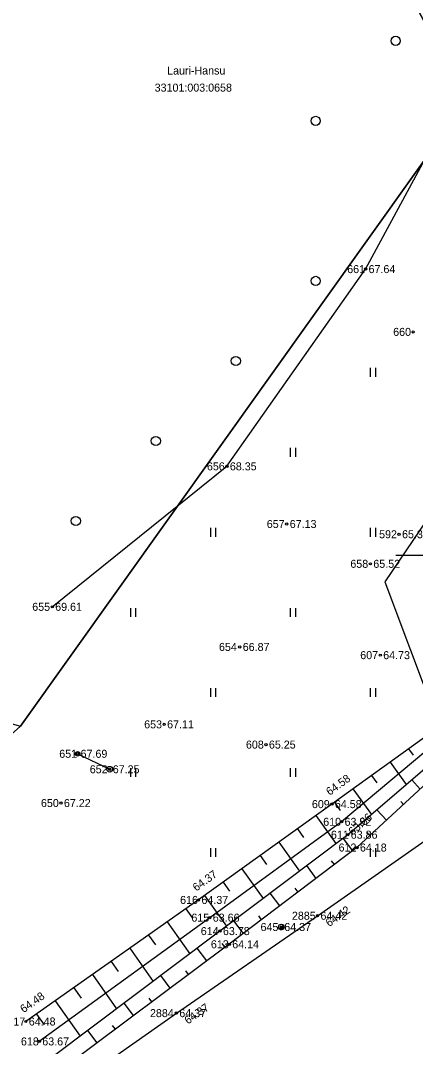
# Model space of a CAD drawing. Extents: x 637645 to 648158, y 6454302 to 6462517.
# Drawn here: x 641115.2 to 641149.7, y 6458157 to 6458246.8 of the extents above; entities that cross this region are included whole.
import ezdxf

# ---------------------------------------------------------------- set-up
doc = ezdxf.new("R2010")
doc.units = 0
for name, color, linetype in [('HALJASTUS', 7, 'Continuous'), ('KORGUS', 7, 'Continuous'), ('MOOTKORG', 7, 'Continuous'), ('MOOTMPUNKT', 7, 'Continuous'), ('MOOTNR', 7, 'Continuous'), ('MOOTPIIR', 7, 'Continuous'), ('PIIR', 7, 'Continuous'), ('POST', 7, 'Continuous'), ('RELJEEF', 7, 'Continuous'), ('TEE', 7, 'Continuous'), ('VORK', 7, 'Continuous')]:
    doc.layers.add(name, color=color, linetype=linetype)

msp = doc.modelspace()

# ---------------------------------------------------------------- linework, layer by layer
at = {"layer": 'HALJASTUS'}
for p, q in [((641145.772, 6458216.381), (641145.772, 6458215.619)), ((641146.228, 6458216.381), (641146.228, 6458215.619)), ((641138.772, 6458209.381), (641138.772, 6458208.619)), ((641139.228, 6458209.381), (641139.228, 6458208.619)), ((641131.772, 6458202.381), (641131.772, 6458201.619)), ((641132.228, 6458202.381), (641132.228, 6458201.619)), ((641145.772, 6458202.381), (641145.772, 6458201.619)), ((641146.228, 6458202.381), (641146.228, 6458201.619)), ((641124.772, 6458195.381), (641124.772, 6458194.619)), ((641125.228, 6458195.381), (641125.228, 6458194.619)), ((641138.772, 6458195.381), (641138.772, 6458194.619)), ((641139.228, 6458195.381), (641139.228, 6458194.619)), ((641131.772, 6458188.381), (641131.772, 6458187.619)), ((641132.228, 6458188.381), (641132.228, 6458187.619)), ((641145.772, 6458188.381), (641145.772, 6458187.619)), ((641146.228, 6458188.381), (641146.228, 6458187.619)), ((641124.772, 6458181.381), (641124.772, 6458180.619)), ((641125.228, 6458181.381), (641125.228, 6458180.619)), ((641138.772, 6458181.381), (641138.772, 6458180.619)), ((641139.228, 6458181.381), (641139.228, 6458180.619)), ((641131.772, 6458174.381), (641131.772, 6458173.619)), ((641132.228, 6458174.381), (641132.228, 6458173.619)), ((641145.772, 6458174.381), (641145.772, 6458173.619)), ((641146.228, 6458174.381), (641146.228, 6458173.619))]:
    msp.add_line(p, q, dxfattribs=at)
msp.add_lwpolyline([(641117.93, 6458195.485), (641133.221, 6458207.777), (641145.362, 6458225.033), (641154.813, 6458242.51), (641144.721, 6458257.537), (641133.466, 6458272.45), (641125.322, 6458298.811)], dxfattribs=at)
for centre in [(641148, 6458245), (641141, 6458238), (641141, 6458224), (641134, 6458217), (641127, 6458210), (641120, 6458203)]:
    msp.add_circle(centre, 0.4, dxfattribs=at)
at = {"layer": 'KORGUS'}
for centre in [(641145.362, 6458225.033), (641149.527, 6458219.538), (641133.221, 6458207.777), (641138.464, 6458202.73), (641145.779, 6458199.247), (641117.93, 6458195.485), (641134.348, 6458191.974), (641127.729, 6458185.202), (641136.638, 6458183.431), (641118.693, 6458178.317), (641142.412, 6458178.222), (641143.263, 6458176.675), (641130.734, 6458169.839), (641131.723, 6458168.288), (641141.154, 6458168.456), (641133.429, 6458165.961), (641128.797, 6458159.936), (641115.619, 6458159.203), (641116.801, 6458157.46)]:
    msp.add_circle(centre, 0.1, dxfattribs=at)
at = {"layer": 'MOOTMPUNKT'}
for centre in [(641145.362, 6458225.033), (641149.527, 6458219.538), (641133.221, 6458207.777), (641138.464, 6458202.73), (641148.295, 6458201.835), (641145.779, 6458199.247), (641117.93, 6458195.485), (641134.348, 6458191.974), (641146.644, 6458191.255), (641127.729, 6458185.202), (641136.638, 6458183.431), (641120.154, 6458182.627), (641122.966, 6458181.271), (641118.693, 6458178.317), (641142.412, 6458178.222), (641143.263, 6458176.675), (641143.8, 6458175.546), (641144.607, 6458174.423), (641130.734, 6458169.839), (641131.723, 6458168.288), (641141.154, 6458168.456), (641132.615, 6458167.113), (641137.986, 6458167.471), (641133.429, 6458165.961), (641128.797, 6458159.936), (641115.619, 6458159.203), (641116.801, 6458157.46)]:
    msp.add_circle(centre, 0.1, dxfattribs=at)
at = {"layer": 'MOOTPIIR'}
msp.add_lwpolyline([(641151.183, 6458317.071), (641146.701, 6458292.82), (641152.677, 6458271.673), (641164.86, 6458249.836), (641165.32, 6458235.929), (641156.24, 6458211.219), (641147.046, 6458197.657), (641153.712, 6458179.957), (641177.388, 6458196.622), (641318.064, 6458295.464)], dxfattribs=at)
at = {"layer": 'PIIR'}
msp.add_lwpolyline([(641334.08, 6458330.04), (641306.05, 6458396.16), (641301.08, 6458414.5), (641284.84, 6458453.24), (641233.48, 6458433.17), (641217.14, 6458422.13), (641202.54, 6458427.87), (641184.49, 6458432.39), (641158, 6458430.76), (641134.18, 6458417.35), (641109.89, 6458382.29), (641086.79, 6458315.76), (641086.74, 6458314.7), (641094.96, 6458316.47), (641107.6, 6458327.54), (641122.27, 6458317.1), (641131.75, 6458313.4), (641135.23, 6458275.43), (641154.19, 6458239.73), (641115.15, 6458185.04), (641016.51, 6458097.18)], dxfattribs=at)
msp.add_lwpolyline([(640983.47, 6458310.85), (640970.76, 6458312.59), (640947.51, 6458231.89), (641115.15, 6458185.04), (641154.19, 6458239.73), (641135.23, 6458275.43), (641131.75, 6458313.4), (641122.27, 6458317.1), (641118.97, 6458312.63), (641110.29, 6458304), (641102.66, 6458300.32), (641101.08, 6458302.77), (641092.31, 6458300.53), (641080.72, 6458299.86), (641073.09, 6458300.22), (641058.32, 6458301.79), (641000.54, 6458308.74)], close=True, dxfattribs=at)
at = {"layer": 'POST'}
msp.add_line((641137.809, 6458167.295), (641138.163, 6458167.648), dxfattribs=at)
msp.add_lwpolyline([(641120.154, 6458182.627), (641122.966, 6458181.271)], dxfattribs=at)
for centre, radius in [((641120.154, 6458182.627), 0.2), ((641122.966, 6458181.271), 0.25), ((641137.986, 6458167.471), 0.25)]:
    msp.add_circle(centre, radius, dxfattribs=at)
for radius, start, end in [(0.225, 224.85406, 45.03563), (0.2, 224.84272, 45.04698), (0.175, 224.82813, 45.06157), (0.15, 224.80867, 45.08103), (0.125, 224.78144, 45.10826), (0.1, 224.74058, 45.14911), (0.075, 224.67249, 45.2172), (0.05, 224.53632, 45.35338), (0.025, 224.12776, 45.76193)]:
    msp.add_arc((641137.986, 6458167.471), radius, start, end, dxfattribs=at)
at = {"layer": 'RELJEEF'}
for p, q in [((641149.126, 6458183.065), (641149.523, 6458182.515)), ((641147.504, 6458181.895), (641148.924, 6458179.926)), ((641145.882, 6458180.725), (641146.337, 6458180.094)), ((641150.137, 6458179.544), (641149.403, 6458180.336)), ((641144.26, 6458179.555), (641145.874, 6458177.318)), ((641142.638, 6458178.385), (641143.151, 6458177.674)), ((641147.202, 6458176.826), (641146.36, 6458177.735)), ((641148.669, 6458178.185), (641148.433, 6458178.44)), ((641141.014, 6458177.218), (641142.771, 6458174.77)), ((641139.389, 6458176.052), (641139.924, 6458175.306)), ((641144.238, 6458174.143), (641143.403, 6458175.246)), ((641145.734, 6458175.467), (641145.466, 6458175.757)), ((641137.764, 6458174.886), (641139.576, 6458172.362)), ((641136.14, 6458173.719), (641136.691, 6458172.951)), ((641142.643, 6458172.936), (641142.392, 6458173.268)), ((641134.515, 6458172.553), (641136.382, 6458169.953)), ((641141.048, 6458171.729), (641140.209, 6458172.838)), ((641132.89, 6458171.387), (641133.458, 6458170.595)), ((641137.859, 6458169.315), (641137.015, 6458170.43)), ((641139.454, 6458170.522), (641139.201, 6458170.856)), ((641131.265, 6458170.22), (641133.187, 6458167.544)), ((641129.633, 6458169.065), (641130.212, 6458168.242)), ((641127.998, 6458167.914), (641129.963, 6458165.12)), ((641134.67, 6458166.9), (641133.821, 6458168.022)), ((641136.264, 6458168.108), (641136.01, 6458168.443)), ((641126.362, 6458166.763), (641126.963, 6458165.909)), ((641133.073, 6458165.696), (641132.821, 6458166.034)), ((641124.726, 6458165.612), (641126.764, 6458162.716)), ((641131.47, 6458164.5), (641130.632, 6458165.623)), ((641123.091, 6458164.461), (641123.713, 6458163.577)), ((641121.455, 6458163.31), (641123.564, 6458160.312)), ((641129.867, 6458163.304), (641129.617, 6458163.639)), ((641128.264, 6458162.108), (641127.434, 6458163.22)), ((641119.82, 6458162.159), (641120.463, 6458161.244)), ((641118.184, 6458161.008), (641120.365, 6458157.908)), ((641125.058, 6458159.716), (641124.236, 6458160.817)), ((641126.661, 6458160.912), (641126.414, 6458161.244)), ((641116.548, 6458159.857), (641117.213, 6458158.912)), ((641123.455, 6458158.52), (641123.21, 6458158.849)), ((641121.853, 6458157.324), (641121.039, 6458158.415))]:
    msp.add_line(p, q, dxfattribs=at)
for points in [[(641195.599, 6458374.114), (641193.176, 6458371.409), (641184.428, 6458362.345), (641173.261, 6458350.869), (641167.385, 6458342.09), (641163.719, 6458335.61), (641160.795, 6458329.446), (641159.095, 6458321.886), (641158.525, 6458315.956), (641158.626, 6458302.386), (641160.569, 6458288.749), (641163.658, 6458276.116), (641167.325, 6458258.671), (641168.265, 6458243.5), (641167.701, 6458229.291), (641164.296, 6458214.248), (641163.459, 6458204.306), (641158.752, 6458194.155), (641156.694, 6458189.539), (641152.286, 6458185.344), (641142.412, 6458178.222), (641130.734, 6458169.839), (641115.619, 6458159.203)], [(641195.694, 6458374.132), (641193.602, 6458371.064), (641185.214, 6458361.863), (641174.192, 6458349.805), (641168.252, 6458341.477), (641164.818, 6458335.306), (641162.361, 6458329.15), (641160.586, 6458321.479), (641160.22, 6458316.227), (641160.111, 6458302.587), (641162.416, 6458289.292), (641164.925, 6458276.516), (641168.431, 6458258.941), (641170.273, 6458243.576), (641170.423, 6458229.172), (641167.407, 6458213.774), (641164.871, 6458204.05), (641160.738, 6458192.606), (641158.09, 6458188.664), (641153.994, 6458184.26), (641143.8, 6458175.546), (641132.615, 6458167.113), (641117.793, 6458155.976)], [(641162.116, 6458316.462), (641162.389, 6458302.659), (641163.851, 6458289.637), (641166.492, 6458276.847), (641170.028, 6458259.049), (641171.878, 6458243.407), (641171.425, 6458229.251), (641168.19, 6458213.296), (641164.871, 6458204.05), (641161.533, 6458192.154), (641159.313, 6458188.03), (641154.608, 6458183.684), (641144.607, 6458174.423), (641133.429, 6458165.961), (641118.513, 6458154.832)], [(641169.069, 6458229.119), (641165.668, 6458213.772), (641163.459, 6458204.306), (641159.909, 6458193.384), (641157.46, 6458188.908), (641152.79, 6458184.652), (641143.263, 6458176.675), (641131.723, 6458168.288), (641116.801, 6458157.46)]]:
    msp.add_lwpolyline(points, dxfattribs=at)
at = {"layer": 'TEE'}
msp.add_lwpolyline([(641115.958, 6458150.912), (641128.797, 6458159.936), (641141.154, 6458168.456), (641153.579, 6458177.128), (641157.591, 6458180.583), (641160.935, 6458184.732), (641163.553, 6458189.047), (641165.859, 6458193.962), (641167.953, 6458199.3), (641169.811, 6458204.812), (641171.266, 6458210.362), (641172.38, 6458215.391), (641173.387, 6458220.82), (641174.008, 6458226.331), (641174.224, 6458231.68), (641174.155, 6458236.997), (641173.754, 6458242.06), (641173.191, 6458247.773)], dxfattribs=at)
at = {"layer": 'VORK'}
msp.add_line((641148, 6458200), (641152, 6458200), dxfattribs=at)

# ---------------------------------------------------------------- texts
at = {"layer": 'KORGUS'}
for s, p in [(' 67.64', (641145.362, 6458224.683)), (' 68.35', (641133.221, 6458207.427)), (' 67.13', (641138.464, 6458202.38)), (' 65.52', (641145.779, 6458198.897)), (' 69.61', (641117.93, 6458195.135)), (' 66.87', (641134.348, 6458191.624)), (' 67.11', (641127.729, 6458184.852)), (' 65.25', (641136.638, 6458183.081)), (' 67.22', (641118.693, 6458177.967)), (' 63.66', (641131.723, 6458167.938)), (' 64.14', (641133.429, 6458165.611)), (' 63.67', (641116.801, 6458157.11))]:
    msp.add_text(s, height=0.7, dxfattribs=at).set_placement(p)
for s, rotation, p in [(' 64.58', 35.80247, (641142.003, 6458178.79)), (' 63.86', 40.52437, (641144.027, 6458175.28)), (' 64.37', 35.67251, (641130.326, 6458170.408)), (' 64.42', 34.91303, (641141.955, 6458167.308)), (' 64.48', 35.13297, (641115.216, 6458159.775)), (' 64.37', 34.58579, (641129.592, 6458158.783))]:
    msp.add_text(s, height=0.7, rotation=rotation, dxfattribs=at).set_placement(p)
at = {"layer": 'MOOTKORG'}
for s, p in [(' 67.64', (641145.362, 6458224.683)), (' 68.35', (641133.221, 6458207.427)), (' 67.13', (641138.464, 6458202.38)), (' 65.31', (641148.295, 6458201.485)), (' 65.52', (641145.779, 6458198.897)), (' 69.61', (641117.93, 6458195.135)), (' 66.87', (641134.348, 6458191.624)), (' 64.73', (641146.644, 6458190.905)), (' 67.11', (641127.729, 6458184.852)), (' 65.25', (641136.638, 6458183.081)), (' 67.69', (641120.154, 6458182.277)), (' 67.25', (641122.966, 6458180.921)), (' 67.22', (641118.693, 6458177.967)), (' 64.58', (641142.412, 6458177.872)), (' 63.92', (641143.263, 6458176.325)), (' 63.86', (641143.8, 6458175.196)), (' 64.18', (641144.607, 6458174.073)), (' 64.37', (641130.734, 6458169.489)), (' 63.66', (641131.723, 6458167.938)), (' 64.42', (641141.154, 6458168.106)), (' 64.37', (641137.986, 6458167.121)), (' 63.78', (641132.615, 6458166.763)), (' 64.14', (641133.429, 6458165.611)), (' 64.37', (641128.797, 6458159.586)), (' 64.48', (641115.619, 6458158.853)), (' 63.67', (641116.801, 6458157.11))]:
    msp.add_text(s, height=0.7, dxfattribs=at).set_placement(p)
at = {"layer": 'MOOTNR'}
for s, p in [('661 ', (641143.752, 6458224.683)), ('660 ', (641147.777, 6458219.188)), ('656 ', (641131.471, 6458207.427)), ('657 ', (641136.714, 6458202.38)), ('592 ', (641146.545, 6458201.485)), ('658 ', (641144.029, 6458198.897)), ('655 ', (641116.18, 6458195.135)), ('654 ', (641132.528, 6458191.624)), ('607 ', (641144.894, 6458190.905)), ('653 ', (641125.979, 6458184.852)), ('608 ', (641134.888, 6458183.081)), ('651 ', (641118.544, 6458182.277)), ('652 ', (641121.216, 6458180.921)), ('650 ', (641116.943, 6458177.967)), ('609 ', (641140.662, 6458177.872)), ('610 ', (641141.653, 6458176.325)), ('611 ', (641142.33, 6458175.196)), ('612 ', (641142.997, 6458174.073)), ('616 ', (641129.124, 6458169.489)), ('615 ', (641130.113, 6458167.938)), ('2885 ', (641138.914, 6458168.106)), ('645 ', (641136.166, 6458167.121)), ('614 ', (641130.935, 6458166.763)), ('613 ', (641131.819, 6458165.611)), ('2884 ', (641126.487, 6458159.586)), ('617 ', (641114.009, 6458158.853)), ('618 ', (641115.191, 6458157.11))]:
    msp.add_text(s, height=0.7, dxfattribs=at).set_placement(p)
at = {"layer": 'PIIR'}
for s, p in [('Lauri-Hansu ', (641127.988, 6458242.055)), ('33101:003:0658', (641126.896, 6458240.561))]:
    msp.add_text(s, height=0.7, dxfattribs=at).set_placement(p)

doc.saveas('drawing.dxf')
